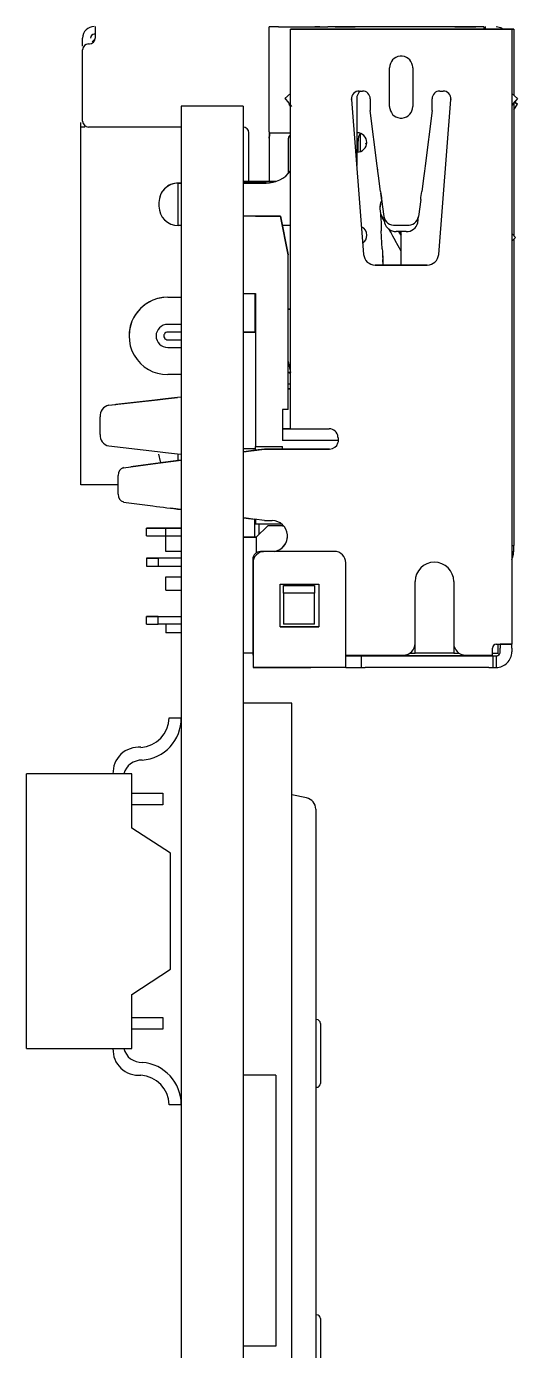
# Model space of a CAD drawing. Header units: millimetres. Extents: x 2 to 1109, y 2 to 430.
# Drawn here: x 35.58 to 48.28, y 331.9 to 366.12 of the extents above; entities that cross this region are included whole.
import ezdxf

# ---------------------------------------------------------------- set-up
doc = ezdxf.new("R2010")
doc.units = ezdxf.units.MM
doc.header["$LTSCALE"] = 0.5
doc.layers.add('几何体', color=7, linetype='Continuous')

msp = doc.modelspace()

# ---------------------------------------------------------------- linework, layer by layer
at = {"layer": '几何体'}
for p, q in [((37.356, 365.921), (37.331, 365.921)), ((37.356, 366.121), (37.356, 365.821)), ((41.856, 363.397), (41.856, 366.113)), ((41.856, 366.113), (41.856, 366.113)), ((41.856, 366.113), (41.856, 366.113)), ((42.099, 366.113), (43.036, 366.113)), ((42.234, 366.113), (43.171, 366.113)), ((42.411, 366.053), (42.411, 366.053)), ((42.711, 366.053), (42.411, 366.053)), ((42.411, 366.053), (42.411, 366.053)), ((42.411, 355.723), (42.411, 366.053)), ((42.711, 366.053), (42.711, 366.053)), ((42.711, 366.053), (42.911, 366.053)), ((42.911, 366.053), (42.711, 366.053)), ((42.711, 366.053), (42.711, 366.053)), ((42.911, 366.053), (47.631, 366.053)), ((47.631, 366.053), (42.911, 366.053)), ((42.911, 366.053), (47.631, 366.053)), ((47.631, 366.053), (42.911, 366.053)), ((43.169, 366.113), (43.036, 366.113)), ((43.169, 366.113), (43.376, 366.113)), ((43.564, 366.113), (44.082, 366.113)), ((46.656, 366.113), (44.082, 366.113)), ((46.656, 366.113), (44.082, 366.113)), ((47.406, 366.113), (47.406, 366.053)), ((47.406, 366.113), (47.406, 366.113)), ((47.456, 366.053), (47.456, 366.121)), ((47.631, 366.053), (47.831, 366.053)), ((47.831, 366.053), (47.631, 366.053)), ((47.831, 366.053), (47.831, 366.053)), ((48.131, 366.053), (48.131, 350.153)), ((48.131, 366.053), (48.131, 366.053)), ((48.181, 366.053), (48.131, 366.053)), ((48.131, 366.053), (48.181, 366.053)), ((48.181, 366.053), (48.181, 364.345)), ((48.181, 366.053), (48.181, 366.053)), ((37.031, 365.616), (37.031, 365.821)), ((37.181, 365.671), (37.206, 365.671)), ((37.181, 365.671), (37.181, 365.671)), ((37.181, 365.671), (37.206, 365.671)), ((37.206, 365.671), (37.206, 365.671)), ((37.281, 365.721), (37.356, 365.796)), ((37.281, 365.721), (37.349, 365.789)), ((37.356, 365.821), (37.356, 365.821)), ((37.031, 363.671), (37.031, 365.521)), ((37.031, 365.521), (37.031, 365.521)), ((44.971, 364.053), (44.971, 365.053)), ((45.571, 365.053), (45.571, 364.053)), ((42.411, 364.385), (42.261, 364.263)), ((42.261, 364.263), (42.411, 364.385)), ((42.261, 364.263), (42.261, 364.263)), ((42.261, 364.263), (42.261, 364.263)), ((43.988, 364.237), (43.987, 364.253)), ((43.988, 364.237), (44.3, 360.229)), ((43.988, 364.237), (43.988, 364.237)), ((44.121, 364.253), (44.121, 362.529)), ((44.187, 364.453), (44.271, 364.453)), ((44.471, 364.253), (44.471, 363.953)), ((46.071, 363.953), (46.071, 364.253)), ((46.242, 360.229), (46.554, 364.237)), ((46.271, 364.453), (46.355, 364.453)), ((46.555, 364.253), (46.554, 364.237)), ((46.554, 364.237), (46.554, 364.237)), ((48.281, 364.263), (48.131, 364.385)), ((48.131, 364.385), (48.281, 364.263)), ((48.281, 364.263), (48.131, 364.079)), ((48.202, 364.167), (48.281, 364.113)), ((48.281, 364.113), (48.202, 364.167)), ((48.281, 364.263), (48.281, 364.263)), ((48.281, 364.263), (48.281, 364.263)), ((41.181, 364.058), (39.581, 364.058)), ((39.581, 364.058), (39.581, 362.686)), ((41.181, 364.058), (39.581, 364.058)), ((41.181, 364.058), (41.181, 362.686)), ((42.361, 364.113), (42.411, 364.04)), ((42.361, 364.113), (42.361, 364.113)), ((42.361, 364.113), (42.361, 364.113)), ((44.654, 362.521), (44.471, 363.953)), ((46.071, 363.953), (45.888, 362.521)), ((48.181, 364.14), (48.181, 360.718)), ((48.181, 363.967), (48.281, 364.113)), ((48.281, 364.113), (48.281, 364.113)), ((48.281, 364.113), (48.281, 364.113)), ((36.981, 363.521), (36.981, 363.637)), ((37.086, 363.521), (36.981, 363.521)), ((36.981, 354.271), (36.981, 363.521)), ((39.581, 363.521), (37.181, 363.521)), ((41.331, 362.073), (41.331, 363.371)), ((41.856, 363.397), (41.856, 363.233)), ((41.856, 363.233), (41.856, 362.113)), ((41.887, 363.373), (42.099, 363.373)), ((42.099, 363.373), (42.411, 363.373)), ((42.356, 362.322), (42.356, 363.233)), ((44.121, 363.373), (44.131, 363.373)), ((44.156, 362.875), (44.156, 363.158)), ((44.216, 362.888), (44.216, 363.359)), ((44.121, 362.873), (44.131, 362.873)), ((44.131, 362.873), (44.121, 362.873)), ((39.581, 362.686), (39.581, 303.213)), ((41.181, 362.686), (41.181, 303.213)), ((41.181, 362.113), (41.581, 362.113)), ((42.026, 362.113), (41.181, 362.113)), ((41.581, 362.113), (41.581, 362.073)), ((41.597, 362.073), (41.581, 362.113)), ((41.581, 362.113), (42.026, 362.113)), ((44.739, 361.857), (44.687, 362.259)), ((45.854, 362.259), (45.803, 361.857)), ((39.506, 360.973), (39.506, 362.073)), ((39.506, 362.073), (39.581, 362.073)), ((39.581, 362.073), (39.506, 362.073)), ((41.181, 362.073), (41.776, 362.073)), ((41.776, 362.073), (41.181, 362.073)), ((39.006, 361.573), (39.006, 361.473)), ((39.006, 361.573), (39.006, 361.573)), ((44.721, 361.423), (44.721, 361.423)), ((44.766, 361.646), (44.821, 361.209)), ((45.776, 361.646), (45.72, 361.209)), ((42.151, 361.216), (41.181, 361.216)), ((41.501, 361.216), (41.181, 361.216)), ((41.501, 361.216), (41.501, 361.216)), ((41.501, 361.216), (42.151, 361.216)), ((42.151, 361.216), (42.351, 360.216)), ((42.151, 361.216), (42.151, 361.216)), ((42.351, 360.216), (42.151, 361.216)), ((44.747, 361.189), (44.744, 361.274)), ((44.837, 361.085), (44.785, 361.177)), ((44.821, 361.209), (44.842, 361.049)), ((45.7, 361.049), (45.72, 361.209)), ((39.581, 360.973), (39.506, 360.973)), ((42.411, 360.973), (42.199, 360.973)), ((44.781, 360.37), (44.757, 360.838)), ((45.001, 360.794), (44.949, 360.886)), ((44.986, 360.863), (45.001, 360.794)), ((45.001, 360.794), (45.048, 360.71)), ((45.12, 360.983), (45.421, 360.983)), ((45.401, 360.822), (45.141, 360.822)), ((45.223, 360.808), (45.215, 360.822)), ((45.215, 360.822), (45.223, 360.808)), ((45.223, 360.808), (45.271, 360.723)), ((45.271, 360.723), (45.223, 360.808)), ((45.271, 359.953), (45.271, 360.822)), ((48.131, 360.768), (48.231, 360.669)), ((45.048, 360.71), (45.119, 360.585)), ((45.271, 360.315), (45.119, 360.585)), ((48.131, 360.568), (48.231, 360.669)), ((48.181, 360.618), (48.181, 352.703)), ((48.231, 360.669), (48.231, 360.669)), ((42.351, 356.216), (42.351, 360.216)), ((42.351, 360.216), (42.351, 360.216)), ((44.3, 360.229), (44.3, 360.229)), ((44.789, 360.241), (44.789, 360.243)), ((44.809, 359.953), (44.799, 360.097)), ((44.799, 360.097), (44.799, 359.953)), ((46.242, 360.229), (46.242, 360.229)), ((45.942, 359.953), (44.599, 359.953)), ((44.599, 359.953), (45.942, 359.953)), ((39.231, 359.121), (39.581, 359.121)), ((39.231, 359.121), (39.231, 359.121)), ((41.181, 359.216), (41.501, 359.216)), ((41.481, 359.216), (41.481, 358.216)), ((41.501, 359.216), (41.501, 355.266)), ((42.356, 358.813), (42.411, 358.813)), ((42.411, 358.813), (42.356, 358.813)), ((39.581, 358.421), (39.231, 358.421)), ((38.231, 358.121), (38.231, 358.121)), ((39.581, 358.221), (39.231, 358.221)), ((39.231, 358.021), (39.581, 358.021)), ((41.181, 358.216), (41.501, 358.216)), ((41.501, 358.216), (41.181, 358.216)), ((41.181, 358.216), (41.501, 358.216)), ((41.501, 358.216), (41.181, 358.216)), ((39.231, 357.821), (39.581, 357.821)), ((42.351, 357.465), (42.411, 357.173)), ((42.351, 357.465), (42.411, 357.173)), ((39.581, 357.121), (39.231, 357.121)), ((42.381, 357.173), (42.351, 357.173)), ((42.351, 357.173), (42.411, 357.173)), ((42.411, 357.123), (42.381, 357.173)), ((42.381, 357.173), (42.381, 357.173)), ((42.411, 357.123), (42.381, 357.173)), ((42.381, 357.173), (42.411, 357.173)), ((42.411, 356.873), (42.351, 356.873)), ((42.351, 356.753), (42.411, 356.753)), ((42.411, 356.753), (42.351, 356.753)), ((37.709, 356.328), (38.964, 356.47)), ((37.709, 356.328), (37.887, 356.348)), ((39.129, 356.488), (37.887, 356.348)), ((39.581, 356.539), (39.487, 356.528)), ((39.581, 356.539), (39.487, 356.528)), ((37.481, 355.577), (37.481, 356.028)), ((42.351, 356.216), (42.201, 356.216)), ((42.201, 356.216), (42.201, 355.423)), ((42.201, 355.723), (42.411, 355.723)), ((42.411, 355.723), (42.201, 355.723)), ((42.411, 355.723), (42.411, 355.723)), ((42.911, 355.723), (43.411, 355.723)), ((37.709, 355.277), (38.964, 355.136)), ((41.501, 355.266), (42.201, 355.266)), ((41.501, 355.167), (41.501, 355.266)), ((43.648, 355.423), (42.201, 355.423)), ((42.201, 355.198), (42.201, 355.266)), ((43.636, 355.359), (43.636, 355.359)), ((39.487, 355.077), (39.581, 355.067)), ((39.506, 354.903), (39.506, 355.075)), ((41.181, 355.216), (41.501, 355.216)), ((41.181, 355.125), (41.188, 355.126)), ((41.188, 353.419), (41.188, 355.126)), ((41.467, 355.163), (41.731, 355.198)), ((41.731, 355.198), (41.49, 355.166)), ((41.731, 355.198), (41.731, 355.198)), ((43.42, 355.198), (41.731, 355.198)), ((41.731, 355.198), (43.42, 355.198)), ((38.091, 354.716), (38.85, 354.817)), ((38.091, 354.716), (38.274, 354.74)), ((39.042, 354.842), (38.274, 354.74)), ((38.85, 354.817), (39.581, 354.913)), ((39.581, 354.913), (39.573, 354.912)), ((37.951, 354.271), (36.981, 354.271)), ((37.951, 354.028), (37.951, 354.517)), ((38.091, 353.829), (38.85, 353.729)), ((39.573, 353.633), (39.316, 353.667)), ((41.181, 353.42), (41.188, 353.419)), ((41.731, 353.348), (41.467, 353.383)), ((41.481, 352.916), (41.481, 353.381)), ((41.501, 353.378), (41.501, 353.266)), ((41.501, 353.266), (42.173, 353.266)), ((41.521, 352.916), (41.821, 353.216)), ((41.821, 353.216), (41.521, 352.916)), ((41.595, 352.99), (41.595, 353.266)), ((41.731, 353.348), (41.931, 353.348)), ((42.228, 353.216), (41.821, 353.216)), ((41.821, 353.216), (41.821, 353.216)), ((42.228, 353.216), (41.821, 353.216)), ((42.201, 353.216), (42.201, 353.243)), ((42.201, 353.216), (42.201, 353.216)), ((42.201, 353.216), (42.228, 353.216)), ((42.201, 353.216), (42.201, 353.216)), ((42.201, 353.216), (42.228, 353.216)), ((38.681, 352.953), (38.681, 353.153)), ((39.181, 353.153), (38.681, 353.153)), ((38.681, 353.153), (38.681, 353.153)), ((38.681, 353.153), (39.181, 353.153)), ((38.681, 352.953), (39.181, 352.953)), ((39.181, 352.953), (39.181, 353.153)), ((39.581, 353.153), (39.181, 353.153)), ((39.181, 353.153), (39.581, 353.153)), ((39.181, 352.953), (39.581, 352.953)), ((39.181, 352.551), (39.181, 352.953)), ((41.521, 352.916), (41.181, 352.916)), ((41.181, 352.916), (41.521, 352.916)), ((41.521, 352.916), (41.521, 352.515)), ((41.521, 352.916), (41.521, 352.916)), ((41.521, 352.916), (41.521, 352.916)), ((39.581, 352.551), (39.181, 352.551)), ((41.712, 352.548), (41.631, 352.548)), ((41.631, 352.548), (41.712, 352.548)), ((43.538, 352.553), (41.738, 352.553)), ((43.538, 352.553), (41.738, 352.553)), ((48.131, 352.703), (48.181, 352.703)), ((48.131, 352.703), (48.181, 352.703)), ((48.131, 352.553), (48.181, 352.553)), ((48.181, 352.553), (48.181, 352.703)), ((38.981, 352.373), (38.681, 352.373)), ((38.681, 352.373), (38.681, 352.173)), ((38.681, 352.373), (38.681, 352.373)), ((38.681, 352.373), (38.981, 352.373)), ((38.981, 352.373), (38.981, 352.173)), ((39.581, 352.373), (38.981, 352.373)), ((39.581, 352.373), (38.981, 352.373)), ((41.431, 352.348), (41.431, 349.873)), ((41.438, 352.253), (41.438, 349.953)), ((43.838, 349.953), (43.838, 352.253)), ((38.681, 352.173), (38.981, 352.173)), ((38.981, 352.173), (39.581, 352.173)), ((39.181, 351.546), (39.181, 351.896)), ((39.181, 351.896), (39.581, 351.896)), ((39.181, 351.896), (39.581, 351.896)), ((39.181, 351.896), (39.181, 351.896)), ((39.181, 351.546), (39.581, 351.546)), ((42.138, 351.703), (43.138, 351.703)), ((42.138, 350.603), (42.138, 351.703)), ((42.231, 351.673), (43.031, 351.673)), ((42.231, 351.673), (43.031, 351.673)), ((42.231, 351.673), (42.231, 351.673)), ((42.231, 351.473), (42.231, 351.673)), ((43.031, 351.673), (43.031, 351.673)), ((43.031, 351.673), (43.031, 351.473)), ((43.138, 351.703), (43.138, 350.603)), ((45.631, 349.923), (45.631, 351.773)), ((46.631, 351.773), (46.631, 349.923)), ((43.031, 351.473), (42.231, 351.473)), ((42.231, 351.473), (42.231, 350.673)), ((43.031, 350.673), (43.031, 351.473)), ((38.981, 350.873), (38.681, 350.873)), ((38.681, 350.873), (38.681, 350.873)), ((38.681, 350.873), (38.981, 350.873)), ((38.681, 350.673), (38.681, 350.873)), ((38.981, 350.673), (38.981, 350.873)), ((38.981, 350.873), (39.581, 350.873)), ((38.981, 350.873), (39.581, 350.873)), ((38.681, 350.673), (38.981, 350.673)), ((39.581, 350.673), (38.981, 350.673)), ((39.181, 350.673), (39.181, 350.446)), ((43.138, 350.603), (42.138, 350.603)), ((42.138, 350.603), (43.138, 350.603)), ((42.138, 350.603), (42.138, 350.603)), ((43.031, 350.673), (42.231, 350.673)), ((43.138, 350.603), (43.138, 350.603)), ((39.581, 350.446), (39.181, 350.446)), ((47.781, 349.923), (47.781, 350.153)), ((47.831, 350.153), (47.831, 350.053)), ((48.131, 350.153), (47.831, 350.153)), ((48.131, 350.053), (48.131, 350.153)), ((41.431, 349.923), (41.181, 349.923)), ((41.431, 349.873), (41.438, 349.873)), ((41.438, 349.953), (41.438, 349.553)), ((43.838, 349.553), (43.838, 349.953)), ((43.838, 349.873), (45.331, 349.873)), ((44.338, 349.853), (44.238, 349.853)), ((44.238, 349.853), (44.338, 349.853)), ((44.238, 349.853), (44.238, 349.553)), ((44.338, 349.853), (47.538, 349.853)), ((47.538, 349.853), (44.338, 349.853)), ((45.497, 349.923), (45.631, 349.923)), ((46.631, 349.923), (45.631, 349.923)), ((46.631, 349.923), (46.765, 349.923)), ((46.931, 349.873), (47.631, 349.873)), ((47.638, 349.853), (47.538, 349.853)), ((47.538, 349.853), (47.638, 349.853)), ((47.631, 349.873), (47.631, 350.053)), ((47.631, 349.923), (47.781, 349.923)), ((47.638, 349.853), (47.638, 349.853)), ((47.638, 349.853), (47.638, 349.853)), ((47.638, 349.853), (47.638, 349.853)), ((47.638, 349.853), (47.638, 349.853)), ((47.638, 349.853), (47.638, 349.553)), ((47.731, 349.853), (47.731, 349.853)), ((47.731, 349.853), (47.731, 349.552)), ((47.831, 349.953), (47.831, 350.053)), ((48.131, 350.053), (48.131, 349.953)), ((43.838, 349.553), (41.438, 349.553)), ((41.438, 349.553), (42.938, 349.553)), ((44.238, 349.553), (44.338, 349.553)), ((47.538, 349.553), (44.338, 349.553)), ((47.538, 349.553), (47.638, 349.553)), ((42.441, 348.633), (41.181, 348.633)), ((42.441, 326.91), (42.441, 348.633)), ((39.266, 348.25), (39.581, 348.25)), ((35.578, 339.7), (35.578, 346.8)), ((38.304, 346.8), (35.578, 346.8)), ((38.304, 345.399), (38.304, 346.8)), ((38.304, 346.3), (39.104, 346.3)), ((39.104, 346.3), (39.104, 346)), ((42.823, 346.182), (42.441, 346.263)), ((39.104, 346), (38.304, 346)), ((43.061, 345.888), (43.061, 345.463)), ((39.304, 344.75), (38.304, 345.399)), ((43.061, 345.463), (43.061, 328.803)), ((39.304, 341.75), (39.304, 344.75)), ((38.304, 341.101), (39.304, 341.75)), ((38.304, 339.7), (38.304, 341.101)), ((38.304, 340.5), (39.104, 340.5)), ((39.104, 340.2), (38.304, 340.2)), ((39.104, 340.5), (39.104, 340.2)), ((43.081, 340.449), (43.061, 340.449)), ((43.181, 340.349), (43.181, 340.088)), ((43.181, 340.088), (43.181, 338.799)), ((35.578, 339.7), (38.304, 339.7)), ((42.031, 339.009), (41.181, 339.009)), ((42.031, 339.009), (42.031, 332.009)), ((43.061, 338.699), (43.081, 338.699)), ((39.581, 338.25), (39.266, 338.25)), ((43.081, 332.821), (43.061, 332.821)), ((43.181, 332.721), (43.181, 332.459)), ((43.181, 332.459), (43.181, 331.171)), ((42.031, 332.009), (41.181, 332.009))]:
    msp.add_line(p, q, dxfattribs=at)
at = {"layer": '几何体', "flags": 128}
for points in [[(42.099, 366.113), (42.045, 366.113), (41.996, 366.113), (41.954, 366.113), (41.919, 366.113), (41.892, 366.113), (41.872, 366.113), (41.86, 366.113), (41.856, 366.113)], [(42.911, 366.053), (42.813, 366.053), (42.72, 366.053), (42.633, 366.053), (42.557, 366.053), (42.495, 366.053), (42.449, 366.053), (42.42, 366.053), (42.411, 366.053)], [(42.411, 366.053), (42.42, 366.053), (42.449, 366.053), (42.495, 366.053), (42.557, 366.053), (42.633, 366.053), (42.72, 366.053), (42.813, 366.053), (42.911, 366.053)], [(44.082, 366.113), (43.967, 366.113), (43.855, 366.113), (43.749, 366.113), (43.65, 366.113), (43.562, 366.113), (43.485, 366.113), (43.423, 366.113), (43.376, 366.113)], [(47.406, 366.113), (47.391, 366.113), (47.349, 366.113), (47.279, 366.113), (47.186, 366.113), (47.073, 366.113), (46.943, 366.113), (46.802, 366.113), (46.656, 366.113)], [(46.656, 366.113), (46.763, 366.113), (46.866, 366.113), (46.961, 366.113), (47.045, 366.113), (47.113, 366.113), (47.164, 366.113), (47.195, 366.113), (47.206, 366.113)], [(48.131, 366.053), (48.121, 366.053), (48.093, 366.053), (48.047, 366.053), (47.984, 366.053), (47.909, 366.053), (47.822, 366.053), (47.728, 366.053), (47.631, 366.053)], [(47.631, 366.053), (47.728, 366.053), (47.822, 366.053), (47.909, 366.053), (47.984, 366.053), (48.047, 366.053), (48.093, 366.053), (48.121, 366.053), (48.131, 366.053)], [(47.731, 366.121), (47.846, 366.098), (47.913, 366.053)], [(47.731, 366.121), (47.846, 366.098), (47.913, 366.053)], [(42.261, 364.263), (42.268, 364.255), (42.284, 364.235), (42.327, 364.182), (42.404, 364.087), (42.433, 364.052)], [(41.856, 363.397), (41.866, 363.378), (41.887, 363.373)], [(41.856, 363.233), (41.862, 363.318), (41.873, 363.376)], [(41.873, 363.376), (41.862, 363.318), (41.856, 363.233)], [(44.687, 362.259), (44.671, 362.385), (44.654, 362.521)], [(44.667, 362.416), (44.661, 362.466), (44.654, 362.521)], [(45.888, 362.521), (45.871, 362.385), (45.854, 362.259)], [(44.768, 361.619), (44.752, 361.749), (44.745, 361.809)], [(44.747, 361.189), (44.752, 361.005), (44.757, 360.838)], [(44.747, 361.189), (44.752, 361.005), (44.757, 360.838)], [(44.781, 360.37), (44.786, 360.301), (44.789, 360.24)], [(39.487, 356.528), (39.171, 356.493), (38.964, 356.47)], [(38.964, 356.47), (39.171, 356.493), (39.487, 356.528)], [(42.411, 355.723), (42.42, 355.723), (42.449, 355.723), (42.495, 355.723), (42.557, 355.723), (42.633, 355.723), (42.72, 355.723), (42.813, 355.723), (42.911, 355.723)], [(38.964, 355.136), (39.171, 355.112), (39.487, 355.077)], [(39.059, 354.844), (39.042, 354.878), (39.006, 355.063)], [(41.49, 355.166), (41.257, 355.136), (41.181, 355.126)], [(41.181, 355.126), (41.257, 355.136), (41.49, 355.166)], [(41.188, 355.126), (41.321, 355.144), (41.467, 355.163)], [(41.49, 353.38), (41.257, 353.409), (41.181, 353.42)], [(41.188, 353.419), (41.321, 353.401), (41.467, 353.383)], [(48.174, 352.468), (48.179, 352.515), (48.181, 352.553)], [(48.174, 352.468), (48.179, 352.515), (48.181, 352.553)], [(48.174, 352.468), (48.179, 352.515), (48.181, 352.553)], [(47.731, 350.153), (47.813, 350.153), (47.89, 350.153), (47.959, 350.153), (48.018, 350.153), (48.066, 350.153), (48.102, 350.153), (48.124, 350.153), (48.131, 350.153)], [(44.238, 349.853), (44.223, 349.853), (44.179, 349.853), (44.114, 349.853), (44.038, 349.853), (43.961, 349.853), (43.897, 349.853), (43.853, 349.853), (43.838, 349.853)], [(43.838, 349.853), (43.853, 349.853), (43.897, 349.853), (43.961, 349.853), (44.038, 349.853), (44.114, 349.853), (44.179, 349.853), (44.223, 349.853), (44.238, 349.853)], [(43.838, 349.553), (43.853, 349.553), (43.897, 349.553), (43.961, 349.553), (44.038, 349.553), (44.114, 349.553), (44.179, 349.553), (44.223, 349.553), (44.238, 349.553)]]:
    msp.add_lwpolyline(points, dxfattribs=at)
at = {"layer": '几何体'}
for centre, radius, start, end in [((37.331, 365.821), 0.3, 90.0058, 179.9942), ((37.331, 365.821), 0.3, 90.0058, 179.9942), ((37.334, 365.818), 0.103, 91.7651, 178.237), ((37.186, 365.516), 0.155, 91.7598, 178.2347), ((37.186, 365.516), 0.155, 91.7597, 178.2347), ((37.201, 365.826), 0.155, 271.7712, 358.2384), ((45.271, 365.053), 0.3, 10.7281, 180), ((45.271, 365.053), 0.3, 0, 10.7281), ((44.187, 364.253), 0.2, 90, 184.4591), ((44.371, 364.253), 0.25, 126.87, 180), ((44.271, 364.253), 0.2, 0, 90), ((46.271, 364.253), 0.2, 90, 180), ((46.355, 364.253), 0.2, 355.5409, 90), ((154.003, 277.565), 136.725, 140.64634, 140.74557), ((45.271, 364.053), 0.3, 180, 190.7281), ((45.271, 364.053), 0.3, 190.7281, 0), ((37.186, 363.676), 0.155, 181.7653, 268.2403), ((41.176, 363.366), 0.155, 1.7653, 88.2402), ((42.45, 363.233), 0.0942, 114.732, 180), ((44.131, 363.123), 0.25, 270, 90), ((44.556, 363.158), 0.4, 149.0867, 180), ((44.556, 363.158), 0.4, 149.0867, 180), ((44.131, 363.123), 0.25, 270, 0), ((44.392, 363.003), 0.0991, 96.9633, 121.3984), ((41.776, 362.873), 0.8, 270, 322.5373), ((41.776, 362.873), 0.8, 270.0001, 322.5373), ((39.506, 361.574), 0.5, 89.985, 180.0148), ((39.506, 361.573), 0.5, 90, 180), ((120.181, 371.39), 76.042, 187.20147, 187.3621), ((-29.639, 371.39), 76.042, 352.6379, 352.79853), ((39.506, 361.473), 0.5, 180.0077, 269.9926), ((45.221, 361.423), 0.5, 155.1203, 209.391), ((45.221, 361.423), 0.5, 155.1203, 180), ((45.102, 361.269), 0.287, 192.0022, 273.7152), ((45.437, 361.272), 0.29, 266.8843, 347.3983), ((44.131, 360.723), 0.25, 0, 63.0139), ((45.125, 361.112), 0.29, 192.6017, 273.1157), ((45.42, 361.107), 0.286, 266.0956, 348.187), ((44.131, 360.723), 0.25, 305.9042, 0), ((44.138, 360.721), 0.243, 305.0385, 0.4906), ((44.599, 360.253), 0.3, 184.4591, 270), ((44.599, 360.253), 0.3, 184.4591, 270), ((264.898, 375.131), 220.611, 183.83665, 183.90757), ((83.479, 361.135), 38.7, 181.3055, 181.7505), ((83.479, 361.135), 38.7, 181.3055, 181.7505), ((45.942, 360.253), 0.3, 270, 355.5409), ((45.942, 360.253), 0.3, 270, 355.5409), ((39.231, 358.121), 1, 89.9973, 270.0027), ((39.231, 358.121), 1, 89.9973, 180), ((39.231, 358.121), 0.3, 90.0033, 269.9967), ((39.231, 358.121), 0.1, 89.995, 270.005), ((39.231, 358.121), 0.1, 180, 270.005), ((37.767, 356.048), 0.287, 101.6253, 183.9244), ((43.411, 355.498), 0.225, 3.4486, 90), ((37.767, 355.558), 0.286, 176.0232, 258.4294), ((43.42, 355.423), 0.225, 270, 343.598), ((43.42, 355.423), 0.225, 270, 343.598), ((43.411, 355.435), 0.238, 341.3283, 18.6717), ((43.411, 355.435), 0.238, 341.3283, 360), ((38.138, 354.534), 0.188, 104.4333, 185.1772), ((38.143, 354.531), 0.193, 105.5155, 184.0949), ((44.51, 315.547), 39.674, 97.1483, 97.9218), ((38.137, 354.011), 0.187, 174.5769, 255.8126), ((59.556, 507.826), 155.482, 262.34708, 262.61588), ((41.931, 352.948), 0.4, 279.0687, 90), ((41.931, 352.948), 0.4, 279.0687, 0), ((41.631, 352.348), 0.2, 90, 180), ((41.631, 352.348), 0.2, 90, 180), ((41.738, 352.253), 0.3, 90, 180), ((41.738, 352.253), 0.3, 90, 180), ((43.538, 352.253), 0.3, 0, 90), ((43.538, 352.253), 0.3, 0, 90), ((46.131, 351.773), 0.5, 0, 180), ((46.131, 351.773), 0.5, 0, 180), ((47.681, 352.553), 0.5, 334.1581, 350.3056), ((45.331, 350.173), 0.3, 270, 0), ((46.931, 350.173), 0.3, 180, 270), ((47.731, 350.053), 0.1, 90, 180), ((47.732, 384.627), 34.775, 269.8446, 269.9977), ((47.732, 384.606), 34.754, 269.8446, 269.9977), ((47.732, 384.627), 34.775, 269.8446, 269.9977), ((47.732, 384.606), 34.754, 269.8446, 269.9977), ((47.732, 384.627), 34.775, 269.8446, 269.9977), ((47.732, 384.619), 34.767, 269.8446, 269.9977), ((47.731, 349.953), 0.4, 269.9997, 0), ((47.731, 349.953), 0.1, 269.9989, 0), ((47.731, 349.953), 0.1, 269.9989, 360), ((47.734, 349.943), 0.0908, 267.953, 332.5118), ((47.732, 358.246), 8.694, 269.3785, 269.9909), ((38.489, 348.263), 0.777, 273.482, 359.014), ((38.501, 348.235), 1.079, 273.7659, 0.8024), ((38.481, 346.825), 0.666, 85.2518, 182.1031), ((38.563, 346.669), 0.488, 88.9185, 164.4878), ((42.761, 345.888), 0.3, 0, 78), ((43.081, 340.349), 0.1, 0, 90), ((38.481, 339.675), 0.666, 177.8801, 274.7502), ((38.563, 339.83), 0.488, 195.4904, 271.0835), ((38.494, 338.258), 1.087, 359.5742, 85.8579), ((38.489, 338.236), 0.777, 1.0022, 86.5022), ((43.081, 338.799), 0.1, 270, 0), ((43.081, 332.721), 0.1, 0, 90)]:
    msp.add_arc(centre, radius, start, end, dxfattribs=at)

doc.saveas('drawing.dxf')
